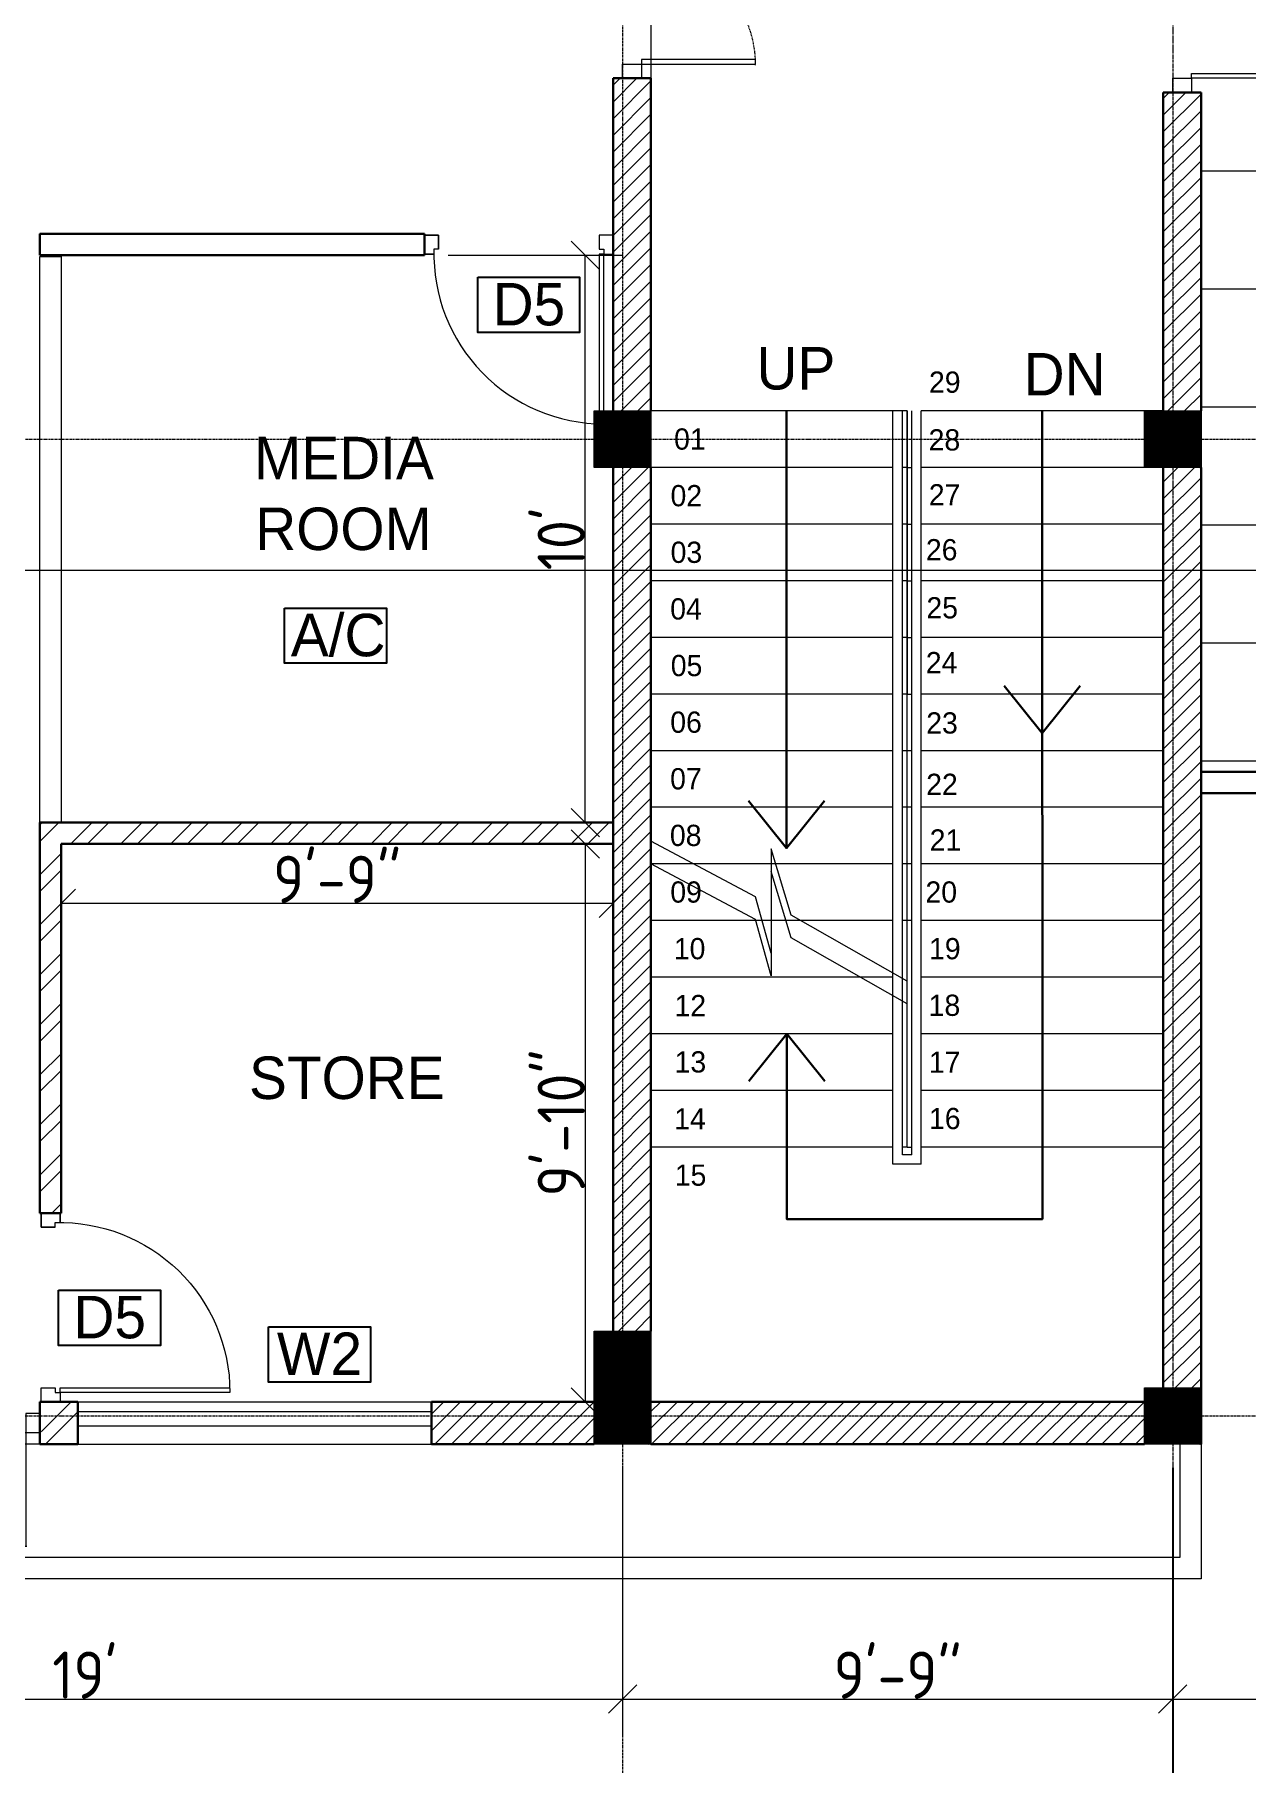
# Model space of a CAD drawing. Extents: x -95606 to 113309, y -42160 to -940.
# Drawn here: x -41344.6 to -41087.8, y -20201.1 to -19834.7 of the extents above; entities that cross this region are included whole.
import ezdxf

# ---------------------------------------------------------------- set-up
doc = ezdxf.new("R2010")
doc.units = 0
doc.header["$LTSCALE"] = 0.02
doc.header["$MEASUREMENT"] = 0
doc.header["$PDMODE"] = 3
doc.header["$PDSIZE"] = -2
for name, pattern in [('ACAD_ISO04W100', [30, 24, -3, 0, -3]), ('CENTERX2', [101.6, 63.5, -12.7, 12.7, -12.7]), ('DASHED', [0.75, 0.5, -0.25])]:
    doc.linetypes.add(name, pattern=pattern)
doc.layers.get('0').update_dxf_attribs({"linetype": 'CONTINUOUS'})
doc.layers.get('DEFPOINTS').update_dxf_attribs({"linetype": 'CONTINUOUS'})
for name, color, linetype, lineweight in [('DOOR WIN TEXT', 102, 'CONTINUOUS', 25), ('Hatch', 252, 'CONTINUOUS', 9), ('RBH BB WALL', 24, 'CONTINUOUS', 9), ('RBH CENTER LINE', 1, 'ACAD_ISO04W100', 13), ('RBH DIMENSIONS', 8, 'CONTINUOUS', 15), ('RBH HAND RAIL - 0.13', 131, 'CONTINUOUS', 13), ('RBH hatch', 43, 'CONTINUOUS', 0), ('RBH TEXT', 50, 'CONTINUOUS', 13), ('RBH TEXT FRAME', 90, 'CONTINUOUS', 25), ('RBH WALL - 0.13', 253, 'CONTINUOUS', 13), ('RBH WALL - 0.18', 252, 'CONTINUOUS', 18), ('RBH WALL - 0.30', 7, 'CONTINUOUS', 30)]:
    doc.layers.add(name, color=color, linetype=linetype, lineweight=lineweight)
doc.layers.add('RBH DO & WIN', color=7, linetype='CONTINUOUS', lineweight=9, true_color=0x8a008a)
doc.layers.add('RBH STAIRCASE', color=7, linetype='CONTINUOUS', lineweight=15, true_color=0x287763)
doc.styles.add('RBH-225', font='ARIALN.TTF', dxfattribs={"height": 225})
doc.styles.get("Standard").update_dxf_attribs({"font": 'ISOCP'})
doc.dimstyles.new('RBH DIM 01', dxfattribs={"dimtxt": 10, "dimasz": 6, "dimexe": 8, "dimexo": 5, "dimgap": 0.09, "dimtad": 1, "dimdec": 0, "dimzin": 0, "dimdsep": 46, "dimlunit": 4, "dimtxsty": 'Standard', "dimblk": 'OBLIQUE', "dimcen": 0.09, "dimclrd": 4, "dimclre": 1, "dimclrt": 2, "dimadec": 0, "dimazin": 0, "dimtfac": 1, "dimtdec": 0, "dimtofl": 0, "dimtmove": 0, "dimatfit": 3, "dimldrblk": 'OPEN30', "dimfxl": 1, "dimtolj": 1, "dimtzin": 0, "dimlwd": -1, "dimlwe": -1, "dimarcsym": 0})
pattern_1 = [(45, (-42318.364, -20054.234), (-5.3033, 5.3033), []), (45, (-42314.8285, -20054.234), (-5.3033, 5.3033), [])]
pattern_2 = [(45, (-411609.7358, -522238.5927), (-1.767766953, 1.767766953), [])]
pattern_3 = [(45, (-42283.114, -20678.234), (-5.3033, 5.3033), []), (45, (-42279.5785, -20678.234), (-5.3033, 5.3033), [])]

# ---------------------------------------------------------------- blocks, each defined once
blk = doc.blocks.new('_Oblique')
at = {"color": 0, "linetype": 'ByBlock', "lineweight": -2}
blk.add_line((-0.5, -0.5), (0.5, 0.5), dxfattribs=at)
blk = doc.blocks.new('*D1019')
at = {"layer": 'DEFPOINTS', "color": 0, "lineweight": -2, "ltscale": 0.75, "transparency": 16777216}
for p in [(-41448, -20133.46), (-41220, -20148.35), (-41220, -20187.46)]:
    blk.add_point(p, dxfattribs=at)
at = {"layer": 'RBH DIMENSIONS', "color": 1, "ltscale": 0.75, "transparency": 16777216}
for p, q in [((-41448, -20138.46), (-41448, -20195.46)), ((-41220, -20153.35), (-41220, -20195.46))]:
    blk.add_line(p, q, dxfattribs=at)
at = {"layer": 'RBH DIMENSIONS', "color": 4, "ltscale": 0.75, "transparency": 16777216}
blk.add_line((-41448, -20187.46), (-41220, -20187.46), dxfattribs=at)
at = {"layer": 'RBH DIMENSIONS', "color": 4, "ltscale": 0.75, "transparency": 16777216, "xscale": 6, "yscale": 6, "zscale": 6, "rotation": 180}
blk.add_blockref('_Oblique', (-41448, -20187.46), dxfattribs=at)
at = {"layer": 'RBH DIMENSIONS', "color": 4, "ltscale": 0.75, "transparency": 16777216, "xscale": 6, "yscale": 6, "zscale": 6}
blk.add_blockref('_Oblique', (-41220, -20187.46), dxfattribs=at)
at = {"layer": 'RBH DIMENSIONS', "color": 2, "ltscale": 0.75, "transparency": 16777216, "insert": (-41334, -20182.37), "char_height": 10, "attachment_point": 5}
blk.add_mtext("\\A1;19'", dxfattribs=at)
blk = doc.blocks.new('_Open30')
at = {"color": 0, "linetype": 'ByBlock', "lineweight": -2}
for p, q in [((-1, 0.268), (0, 0)), ((0, 0), (-1, -0.268)), ((0, 0), (-1, 0))]:
    blk.add_line(p, q, dxfattribs=at)
blk = doc.blocks.new('*D1020')
at = {"layer": 'DEFPOINTS', "color": 0, "lineweight": -2, "ltscale": 0.75, "transparency": 16777216}
for p in [(-41220, -20133.46), (-41103.39, -20133.46), (-41103.39, -20187.46)]:
    blk.add_point(p, dxfattribs=at)
at = {"layer": 'RBH DIMENSIONS', "color": 1, "ltscale": 0.75, "transparency": 16777216}
for p, q in [((-41220, -20138.46), (-41220, -20195.46)), ((-41103.39, -20138.46), (-41103.39, -20195.46))]:
    blk.add_line(p, q, dxfattribs=at)
at = {"layer": 'RBH DIMENSIONS', "color": 4, "ltscale": 0.75, "transparency": 16777216}
blk.add_line((-41220, -20187.46), (-41103.39, -20187.46), dxfattribs=at)
at = {"layer": 'RBH DIMENSIONS', "color": 4, "ltscale": 0.75, "transparency": 16777216, "xscale": 6, "yscale": 6, "zscale": 6, "rotation": 180}
blk.add_blockref('_Oblique', (-41220, -20187.46), dxfattribs=at)
at = {"layer": 'RBH DIMENSIONS', "color": 4, "ltscale": 0.75, "transparency": 16777216, "xscale": 6, "yscale": 6, "zscale": 6}
blk.add_blockref('_Oblique', (-41103.39, -20187.46), dxfattribs=at)
at = {"layer": 'RBH DIMENSIONS', "color": 2, "ltscale": 0.75, "transparency": 16777216, "insert": (-41161.69, -20182.37), "char_height": 10, "attachment_point": 5}
blk.add_mtext('\\A1;9\'-9"', dxfattribs=at)
blk = doc.blocks.new('DW2')
at = {"layer": 'RBH DO & WIN', "ltscale": 0.75}
for points in [[(0, 2), (3, 2), (3, -2), (0, -2)], [(54, 2), (51, 2), (51, -2), (54, -2)], [(3, -2), (4, -2), (4, -26.15), (3, -26.15)], [(50, -2), (51, -2), (51, -26.15), (50, -26.15)]]:
    blk.add_lwpolyline(points, close=True, dxfattribs=at)
at = {"layer": 'RBH DO & WIN', "linetype": 'DASHED', "ltscale": 0.15}
for centre, start, end in [((3, -2), 270, 0), ((51.23, -2), 180, 270)]:
    blk.add_arc(centre, 24.12, start, end, dxfattribs=at)
blk = doc.blocks.new('*D1021')
at = {"layer": 'DEFPOINTS', "color": 0, "lineweight": -2, "ltscale": 0.75, "transparency": 16777216}
for p in [(-42515.37, -20133.46), (-41103.39, -20133.46), (-41103.39, -20237.03)]:
    blk.add_point(p, dxfattribs=at)
at = {"layer": 'DOOR WIN TEXT', "color": 1, "ltscale": 0.75, "transparency": 16777216}
for p, q in [((-42515.37, -20138.46), (-42515.37, -20245.03)), ((-41103.39, -20138.46), (-41103.39, -20245.03))]:
    blk.add_line(p, q, dxfattribs=at)
at = {"layer": 'DOOR WIN TEXT', "color": 4, "ltscale": 0.75, "transparency": 16777216}
blk.add_line((-42515.37, -20237.03), (-41103.39, -20237.03), dxfattribs=at)
at = {"layer": 'DOOR WIN TEXT', "color": 4, "ltscale": 0.75, "transparency": 16777216, "xscale": 6, "yscale": 6, "zscale": 6, "rotation": 180}
blk.add_blockref('_Oblique', (-42515.37, -20237.03), dxfattribs=at)
at = {"layer": 'DOOR WIN TEXT', "color": 4, "ltscale": 0.75, "transparency": 16777216, "xscale": 6, "yscale": 6, "zscale": 6}
blk.add_blockref('_Oblique', (-41103.39, -20237.03), dxfattribs=at)
at = {"layer": 'DOOR WIN TEXT', "color": 2, "ltscale": 0.75, "transparency": 16777216, "insert": (-41809.38, -20231.94), "char_height": 10, "attachment_point": 5}
blk.add_mtext('\\A1;117\'-8"', dxfattribs=at)
blk = doc.blocks.new('btgr')
at = {"layer": 'RBH BB WALL'}
for p, q in [((3, 2), (0, 2)), ((0, 2), (0, -2)), ((0, 2), (3, 2)), ((0, -2), (0, 2)), ((3, -1), (3, 2)), ((3, 2), (3, -1)), ((40, 2), (37, 2)), ((37, 2), (37, -1)), ((40, -2), (40, 2)), ((0, -2), (2, -2)), ((2, -2), (0, -2)), ((3, -1), (2, -1)), ((2, -1), (2, -2)), ((37, -1), (38, -1)), ((38, -2), (37, -2)), ((37, -2), (37, -37.99)), ((38, -1), (38, -2)), ((38, -2), (40, -2)), ((38, -38), (38, -2))]:
    blk.add_line(p, q, dxfattribs=at)
blk.add_arc((38.01, -1.98), 36.02, 178.4458, 269.9846, dxfattribs=at)
blk = doc.blocks.new('*D1045')
at = {"layer": 'DEFPOINTS', "color": 0, "lineweight": -2, "ltscale": 0.75, "transparency": 16777216}
for p in [(-41222, -20006.21), (-41261.25, -20124.46), (-41227.92, -20124.46)]:
    blk.add_point(p, dxfattribs=at)
at = {"layer": 'RBH DIMENSIONS', "color": 1, "ltscale": 0.75, "transparency": 16777216}
for p, q in [((-41227, -20006.21), (-41235.92, -20006.21)), ((-41256.25, -20124.46), (-41219.92, -20124.46))]:
    blk.add_line(p, q, dxfattribs=at)
at = {"layer": 'RBH DIMENSIONS', "color": 4, "ltscale": 0.75, "transparency": 16777216}
blk.add_line((-41227.92, -20006.21), (-41227.92, -20124.46), dxfattribs=at)
at = {"layer": 'RBH DIMENSIONS', "color": 4, "ltscale": 0.75, "transparency": 16777216, "xscale": 6, "yscale": 6, "zscale": 6}
for p, rotation in [((-41227.92, -20006.21), 90), ((-41227.92, -20124.46), 270)]:
    blk.add_blockref('_Oblique', p, dxfattribs=dict(at, rotation=rotation))
at = {"layer": 'RBH DIMENSIONS', "color": 2, "ltscale": 0.75, "transparency": 16777216, "insert": (-41233.01, -20065.33), "char_height": 10, "attachment_point": 5, "rotation": 90}
blk.add_mtext('\\A1;9\'-10"', dxfattribs=at)
blk = doc.blocks.new('*D1046')
at = {"layer": 'DEFPOINTS', "color": 0, "lineweight": -2, "ltscale": 0.75, "transparency": 16777216}
for p in [(-41262, -19881.46), (-41227.92, -19881.46), (-41222, -20001.71)]:
    blk.add_point(p, dxfattribs=at)
at = {"layer": 'RBH DIMENSIONS', "color": 1, "ltscale": 0.75, "transparency": 16777216}
for p, q in [((-41257, -19881.46), (-41219.92, -19881.46)), ((-41227, -20001.71), (-41235.92, -20001.71))]:
    blk.add_line(p, q, dxfattribs=at)
at = {"layer": 'RBH DIMENSIONS', "color": 4, "ltscale": 0.75, "transparency": 16777216}
blk.add_line((-41227.92, -20001.71), (-41227.92, -19881.46), dxfattribs=at)
at = {"layer": 'RBH DIMENSIONS', "color": 4, "ltscale": 0.75, "transparency": 16777216, "xscale": 6, "yscale": 6, "zscale": 6}
for p, rotation in [((-41227.92, -19881.46), 90), ((-41227.92, -20001.71), 270)]:
    blk.add_blockref('_Oblique', p, dxfattribs=dict(at, rotation=rotation))
at = {"layer": 'RBH DIMENSIONS', "color": 2, "ltscale": 0.75, "transparency": 16777216, "insert": (-41233.01, -19941.58), "char_height": 10, "attachment_point": 5, "rotation": 90}
blk.add_mtext("\\A1;10'", dxfattribs=at)
blk = doc.blocks.new('*D1047')
at = {"layer": 'DEFPOINTS', "color": 0, "lineweight": -2, "ltscale": 0.75, "transparency": 16777216}
for p in [(-41339, -20006.21), (-41222, -20006.21), (-41222, -20018.81)]:
    blk.add_point(p, dxfattribs=at)
at = {"layer": 'RBH DIMENSIONS', "color": 1, "ltscale": 0.75, "transparency": 16777216}
for p, q in [((-41339, -20011.21), (-41339, -20026.81)), ((-41222, -20011.21), (-41222, -20026.81))]:
    blk.add_line(p, q, dxfattribs=at)
at = {"layer": 'RBH DIMENSIONS', "color": 4, "ltscale": 0.75, "transparency": 16777216}
blk.add_line((-41339, -20018.81), (-41222, -20018.81), dxfattribs=at)
at = {"layer": 'RBH DIMENSIONS', "color": 4, "ltscale": 0.75, "transparency": 16777216, "xscale": 6, "yscale": 6, "zscale": 6, "rotation": 180}
blk.add_blockref('_Oblique', (-41339, -20018.81), dxfattribs=at)
at = {"layer": 'RBH DIMENSIONS', "color": 4, "ltscale": 0.75, "transparency": 16777216, "xscale": 6, "yscale": 6, "zscale": 6}
blk.add_blockref('_Oblique', (-41222, -20018.81), dxfattribs=at)
at = {"layer": 'RBH DIMENSIONS', "color": 2, "ltscale": 0.75, "transparency": 16777216, "insert": (-41280.5, -20013.72), "char_height": 10, "attachment_point": 5}
blk.add_mtext('\\A1;9\'-9"', dxfattribs=at)
blk = doc.blocks.new('RTYB')
at = {"layer": 'RBH DO & WIN', "ltscale": 0.75}
for points in [[(4, 30), (4, 27), (0, 27), (0, 30)], [(0, 27), (0, 26), (-27.21, 26), (-27.21, 27)], [(0, -27), (0, -26), (-27.21, -26), (-27.21, -27)], [(4, -30), (4, -27), (0, -27), (0, -30)]]:
    blk.add_lwpolyline(points, close=True, dxfattribs=at)
at = {"layer": 'RBH DO & WIN', "linetype": 'DASHED', "ltscale": 0.15}
for centre, start, end in [((2.27, 29.61), 186.9833, 265.6171), ((2.27, -29.61), 94.3829, 173.0167)]:
    blk.add_arc(centre, 29.7, start, end, dxfattribs=at)
blk = doc.blocks.new('*D977')
at = {"layer": 'DEFPOINTS', "color": 0, "lineweight": -2, "ltscale": 0.75, "transparency": 16777216}
for p in [(-41103.39, -20187.46), (-40960.84, -20187.46), (-40960.84, -20187.46)]:
    blk.add_point(p, dxfattribs=at)
at = {"layer": 'RBH DIMENSIONS', "color": 1, "ltscale": 0.75, "transparency": 16777216}
for p, q in [((-41103.39, -20182.46), (-41103.39, -20179.46)), ((-40960.84, -20182.46), (-40960.84, -20179.46))]:
    blk.add_line(p, q, dxfattribs=at)
at = {"layer": 'RBH DIMENSIONS', "color": 4, "ltscale": 0.75, "transparency": 16777216}
blk.add_line((-41103.39, -20187.46), (-40960.84, -20187.46), dxfattribs=at)
at = {"layer": 'RBH DIMENSIONS', "color": 4, "ltscale": 0.75, "transparency": 16777216, "xscale": 6, "yscale": 6, "zscale": 6, "rotation": 180}
blk.add_blockref('_Oblique', (-41103.39, -20187.46), dxfattribs=at)
at = {"layer": 'RBH DIMENSIONS', "color": 4, "ltscale": 0.75, "transparency": 16777216, "xscale": 6, "yscale": 6, "zscale": 6}
blk.add_blockref('_Oblique', (-40960.84, -20187.46), dxfattribs=at)
at = {"layer": 'RBH DIMENSIONS', "color": 2, "ltscale": 0.75, "transparency": 16777216, "insert": (-41032.12, -20182.37), "char_height": 10, "attachment_point": 5}
blk.add_mtext('\\A1;11\'-11"', dxfattribs=at)

msp = doc.modelspace()

# ---------------------------------------------------------------- hatches: boundary and pattern name
at = {"layer": 'Hatch', "ltscale": 0.75}
h = msp.add_hatch(dxfattribs=at)
h.set_pattern_fill('ANSI31', color=256, scale=20)
h.set_pattern_definition([(45, (-411609.7358, -520874.7053), (-1.767766953, 1.767766953), [])])
h.paths.add_polyline_path([(-41213.996, -20109.459), (-41219.996, -20109.459), (-41219.996, -19926.459), (-41213.996, -19926.459)])
h.paths.add_polyline_path([(-41219.996, -20109.459), (-41221.996, -20109.459), (-41221.996, -19926.459), (-41219.996, -19926.459)])
h.paths.add_polyline_path([(-41213.996, -19914.459), (-41219.996, -19914.459), (-41219.996, -19843.959), (-41213.996, -19843.959)])
h.paths.add_polyline_path([(-41219.996, -19914.459), (-41221.996, -19914.459), (-41221.996, -19843.959), (-41219.996, -19843.959)])
h = msp.add_hatch(dxfattribs=at)
h.set_pattern_fill('ANSI31', color=256, scale=20)
h.set_pattern_definition(pattern_2)
h.paths.add_polyline_path([(-41097.393, -19990.959), (-41097.393, -19948.202), (-41103.393, -19948.202), (-41103.393, -20121.459), (-41097.393, -20121.459)])
h.paths.add_polyline_path([(-41103.393, -19948.202), (-41105.393, -19948.202), (-41105.393, -19990.959), (-41105.393, -20121.459), (-41103.393, -20121.459)])
h.paths.add_polyline_path([(-41103.393, -19926.459), (-41105.393, -19926.459), (-41105.393, -19948.202), (-41103.393, -19948.202)])
h.paths.add_polyline_path([(-41097.393, -19926.459), (-41103.393, -19926.459), (-41103.393, -19948.202), (-41097.393, -19948.202)])
h.paths.add_polyline_path([(-41097.393, -19846.959), (-41103.393, -19846.959), (-41103.393, -19914.459), (-41097.393, -19914.459)])
h.paths.add_polyline_path([(-41103.393, -19846.959), (-41105.393, -19846.959), (-41105.393, -19914.459), (-41103.393, -19914.459)])
h = msp.add_hatch(dxfattribs=at)
h.set_pattern_fill('ANSI31', color=256, scale=20)
h.set_pattern_definition(pattern_2)
h.paths.add_polyline_path([(-41260.496, -20124.459), (-41260.496, -20130.459), (-41225.996, -20130.459), (-41225.996, -20124.459)])
h.paths.add_polyline_path([(-41260.496, -20130.459), (-41260.496, -20133.459), (-41225.996, -20133.459), (-41225.996, -20130.459)])
h = msp.add_hatch(dxfattribs=at)
h.set_pattern_fill('ANSI31', color=256, scale=20)
h.set_pattern_definition(pattern_2)
h.paths.add_polyline_path([(-41109.393, -20124.459), (-41213.996, -20124.459), (-41213.996, -20127.459), (-41109.393, -20127.459)])
h.paths.add_polyline_path([(-41109.393, -20127.459), (-41213.996, -20127.459), (-41213.996, -20133.459), (-41109.393, -20133.459)])
at = {"layer": 'RBH DIMENSIONS'}
h = msp.add_hatch(dxfattribs=at)
h.set_pattern_fill('ANSI31', color=6)
h.set_pattern_definition([(45, (-410643.71602, -522015.55568), (-0.088388347648, 0.088388347648), [])])
h.paths.add_polyline_path([(-41225.996, -19914.459), (-41225.996, -19926.459), (-41213.996, -19926.459), (-41213.996, -19914.459)])
h = msp.add_hatch(dxfattribs=at)
h.set_pattern_fill('ANSI31', color=6)
h.set_pattern_definition([(45, (-410527.11275, -522015.55568), (-0.088388347648, 0.088388347648), [])])
h.paths.add_polyline_path([(-41109.393, -19914.459), (-41109.393, -19926.459), (-41097.393, -19926.459), (-41097.393, -19914.459)])
h = msp.add_hatch(dxfattribs=at)
h.set_pattern_fill('ANSI31', color=6)
h.set_pattern_definition([(45, (-411576.14956, -522203.0661), (-0.088388347648, 0.088388347648), [])])
h.paths.add_polyline_path([(-41213.996, -20109.459), (-41225.996, -20109.459), (-41225.996, -20121.459), (-41213.996, -20121.459)])
h.paths.add_polyline_path([(-41213.996, -20121.459), (-41225.996, -20121.459), (-41225.996, -20133.459), (-41213.996, -20133.459)])
h = msp.add_hatch(dxfattribs=at)
h.set_pattern_fill('ANSI31', color=6)
h.set_pattern_definition([(45, (-410527.11275, -522222.55568), (-0.088388347648, 0.088388347648), [])])
h.paths.add_polyline_path([(-41109.393, -20121.459), (-41109.393, -20133.459), (-41097.393, -20133.459), (-41097.393, -20121.459)])
at = {"layer": 'RBH hatch', "ltscale": 0.75}
h = msp.add_hatch(dxfattribs=at)
h.set_pattern_fill('ANSI37', color=256, scale=200, angle=225)
h.set_pattern_definition([(270, (-411609.736, -522238.593), (25, -7e-15), []), (0, (-411609.736, -522238.593), (7e-15, 25), [])])
h.paths.add_polyline_path([(-40960.843, -19654.022, 0.2617072), (-40975.619, -19642.959), (-40981.969, -19642.959), (-41097.393, -19642.959), (-41097.393, -19707.459), (-41097.393, -19713.459), (-40966.843, -19713.459), (-40966.843, -19707.459), (-40960.843, -19707.459)])
h.paths.add_polyline_path([(-40960.843, -19719.459), (-40966.843, -19719.459), (-40966.843, -19713.459), (-41097.393, -19713.459), (-41097.393, -19719.459), (-41097.393, -19786.959), (-41099.393, -19786.959), (-41099.393, -19789.959), (-41072.185, -19789.959), (-41072.185, -19790.959, -0.3566045), (-41099.327, -19816.954), (-41099.327, -19816.964, -0.3566045), (-41072.185, -19842.959), (-41072.185, -19843.959), (-41099.393, -19843.959), (-41099.393, -19846.959), (-41097.393, -19846.959), (-41097.393, -19914.459), (-41097.393, -19920.459), (-40966.843, -19920.459), (-40966.843, -19914.459), (-40960.843, -19914.459)])
h.paths.add_polyline_path([(-40993.963, -19815.782), (-40993.963, -19831.434), (-41044.076, -19831.434), (-41044.076, -19815.782)], flags=16)
h.paths.add_polyline_path([(-41031.518, -19823.736, -1), (-41043.026, -19823.736, -1)], flags=0)
h.paths.add_polyline_path([(-41032.29, -19820.859), (-41037.272, -19829.489), (-41042.254, -19820.859)], flags=0)
h.paths.add_polyline_path([(-40960.843, -19926.459), (-40966.843, -19926.459), (-40966.843, -19920.459), (-41097.393, -19920.459), (-41097.393, -19926.459), (-41097.393, -19948.202), (-40960.843, -19948.202)])
h.paths.add_polyline_path([(-40960.843, -19948.202), (-41097.393, -19948.202), (-41097.393, -19990.959), (-40975.849, -19990.959, 0.2677876), (-40960.843, -19979.873)])
h.paths.add_polyline_path([(-41035.984, -19833.842), (-40991.918, -19833.842), (-40991.918, -19813.024), (-41035.984, -19813.024)], flags=24)
h.paths.add_polyline_path([(-41046.97, -19816.376), (-40987.831, -19816.376), (-40987.831, -19795.524), (-41046.97, -19795.524)], flags=24)
h = msp.add_hatch(dxfattribs=at)
h.set_pattern_fill('ANSI32', color=256, scale=20)
h.set_pattern_definition(pattern_1)
h.paths.add_polyline_path([(-41302.246, -20001.709), (-41338.996, -20001.709), (-41343.496, -20001.709), (-41343.496, -20084.459), (-41338.996, -20084.459), (-41338.996, -20006.209), (-41302.246, -20006.209)])
h = msp.add_hatch(dxfattribs=at)
h.set_pattern_fill('ANSI32', color=256, scale=20)
h.set_pattern_definition(pattern_1)
h.paths.add_polyline_path([(-41221.996, -20001.709), (-41302.246, -20001.709), (-41302.246, -20006.209), (-41221.996, -20006.209)])
h = msp.add_hatch(dxfattribs=at)
h.set_pattern_fill('ANSI32', color=256, scale=20)
h.set_pattern_definition(pattern_3)
h.paths.add_polyline_path([(-41335.496, -20130.459), (-41335.496, -20124.459), (-41343.496, -20124.459), (-41343.496, -20130.459)])
h = msp.add_hatch(dxfattribs=at)
h.set_pattern_fill('ANSI32', color=256, scale=20)
h.set_pattern_definition(pattern_3)
h.paths.add_polyline_path([(-41335.496, -20133.459), (-41335.496, -20130.459), (-41343.496, -20130.459), (-41343.496, -20133.459)])

# ---------------------------------------------------------------- linework, layer by layer
at = {"layer": 'RBH CENTER LINE', "linetype": 'CENTERX2', "ltscale": 0.12}
for p, q in [((-41219.996, -19434.459), (-41219.996, -20255.646)), ((-42573.161, -19920.459), (-40815.457, -19920.459)), ((-42573.161, -20127.459), (-40815.457, -20127.459))]:
    msp.add_line(p, q, dxfattribs=at)
at = {"layer": 'RBH CENTER LINE', "ltscale": 0.75}
msp.add_line((-41103.393, -19446.195), (-41103.393, -20255.646), dxfattribs=at)
at = {"layer": 'RBH DIMENSIONS', "ltscale": 0.75}
for points in [[(-41225.996, -19914.459), (-41213.996, -19914.459), (-41213.996, -19926.459), (-41225.996, -19926.459)], [(-41225.996, -19914.459), (-41213.996, -19914.459), (-41213.996, -19926.459), (-41225.996, -19926.459)], [(-41225.996, -19914.459), (-41213.996, -19914.459), (-41213.996, -19926.459), (-41225.996, -19926.459)], [(-41109.393, -19914.459), (-41097.393, -19914.459), (-41097.393, -19926.459), (-41109.393, -19926.459)], [(-41109.393, -19914.459), (-41097.393, -19914.459), (-41097.393, -19926.459), (-41109.393, -19926.459)], [(-41109.393, -19914.459), (-41097.393, -19914.459), (-41097.393, -19926.459), (-41109.393, -19926.459)], [(-41225.996, -20109.459), (-41213.996, -20109.459), (-41213.996, -20121.459), (-41225.996, -20121.459)], [(-41225.996, -20121.459), (-41213.996, -20121.459), (-41213.996, -20133.459), (-41225.996, -20133.459)], [(-41109.393, -20121.459), (-41097.393, -20121.459), (-41097.393, -20133.459), (-41109.393, -20133.459)], [(-41109.393, -20121.459), (-41097.393, -20121.459), (-41097.393, -20133.459), (-41109.393, -20133.459)], [(-41109.393, -20121.459), (-41097.393, -20121.459), (-41097.393, -20133.459), (-41109.393, -20133.459)]]:
    msp.add_lwpolyline(points, close=True, dxfattribs=at)
at = {"layer": 'RBH DO & WIN', "ltscale": 0.75}
for p, q in [((-41335.496, -20124.459), (-41260.496, -20124.459)), ((-41335.496, -20126.51), (-41260.496, -20126.51)), ((-41335.496, -20129.533), (-41260.496, -20129.533)), ((-41335.496, -20133.459), (-41260.496, -20133.459))]:
    msp.add_line(p, q, dxfattribs=at)
msp.add_lwpolyline([(-41343.496, -19881.709), (-41338.996, -19881.709), (-41338.996, -20001.709), (-41343.496, -20001.709)], close=True, dxfattribs=at)
at = {"layer": 'RBH HAND RAIL - 0.13', "ltscale": 5}
for p, q in [((-41162.694, -20074.106), (-41162.694, -19914.459)), ((-41160.694, -20072.106), (-41160.694, -19914.459)), ((-41158.694, -20072.106), (-41158.694, -19914.459)), ((-41156.694, -20074.106), (-41156.694, -19914.459)), ((-41156.694, -20074.106), (-41162.694, -20074.106)), ((-41158.694, -20072.106), (-41160.694, -20072.106))]:
    msp.add_line(p, q, dxfattribs=at)
at = {"layer": 'RBH STAIRCASE', "ltscale": 5}
for p, q in [((-41159.694, -19914.459), (-41213.996, -19914.459)), ((-41159.694, -20034.459), (-41159.694, -19914.459)), ((-41159.694, -19914.459), (-41159.694, -19974.459)), ((-41105.393, -19914.459), (-41156.694, -19914.459)), ((-41162.694, -19926.459), (-41213.996, -19926.459)), ((-41159.694, -19926.459), (-41160.694, -19926.459)), ((-41159.694, -19926.459), (-41158.694, -19926.459)), ((-41105.393, -19926.459), (-41156.694, -19926.459)), ((-41162.694, -19938.459), (-41213.996, -19938.459)), ((-41159.694, -19938.459), (-41160.694, -19938.459)), ((-41159.694, -19938.459), (-41158.694, -19938.459)), ((-41105.393, -19938.459), (-41156.694, -19938.459)), ((-41162.694, -19950.459), (-41213.996, -19950.459)), ((-41159.694, -19950.459), (-41160.694, -19950.459)), ((-41159.694, -19950.459), (-41158.694, -19950.459)), ((-41105.393, -19950.459), (-41156.694, -19950.459)), ((-41162.694, -19962.459), (-41213.996, -19962.459)), ((-41159.694, -19962.459), (-41160.694, -19962.459)), ((-41159.694, -19962.459), (-41158.694, -19962.459)), ((-41105.393, -19962.459), (-41156.694, -19962.459)), ((-41162.694, -19974.459), (-41213.996, -19974.459)), ((-41159.694, -19974.459), (-41160.694, -19974.459)), ((-41159.694, -20034.459), (-41159.694, -19974.459)), ((-41159.694, -20070.459), (-41159.694, -19974.459)), ((-41159.694, -19974.459), (-41158.694, -19974.459)), ((-41105.393, -19974.459), (-41156.694, -19974.459)), ((-41162.694, -19986.459), (-41213.996, -19986.459)), ((-41158.694, -19986.459), (-41160.694, -19986.459)), ((-41105.393, -19986.459), (-41156.694, -19986.459)), ((-41162.694, -19998.459), (-41213.996, -19998.459)), ((-41158.694, -19998.459), (-41160.694, -19998.459)), ((-41105.393, -19998.459), (-41156.694, -19998.459)), ((-41162.694, -20010.459), (-41213.996, -20010.459)), ((-41158.694, -20010.459), (-41160.694, -20010.459)), ((-41105.393, -20010.459), (-41156.694, -20010.459)), ((-41162.694, -20022.459), (-41213.996, -20022.459)), ((-41158.694, -20022.459), (-41160.694, -20022.459)), ((-41105.393, -20022.459), (-41156.694, -20022.459)), ((-41162.694, -20034.459), (-41213.996, -20034.459)), ((-41105.393, -20034.459), (-41156.694, -20034.459)), ((-41162.694, -20046.459), (-41213.996, -20046.459)), ((-41105.393, -20046.459), (-41156.694, -20046.459)), ((-41162.694, -20058.459), (-41213.996, -20058.459)), ((-41105.393, -20058.459), (-41156.694, -20058.459)), ((-41162.694, -20070.459), (-41213.996, -20070.459)), ((-41159.694, -20070.459), (-41160.694, -20070.459)), ((-41159.694, -20070.459), (-41158.694, -20070.459)), ((-41105.393, -20070.459), (-41156.694, -20070.459))]:
    msp.add_line(p, q, dxfattribs=at)
at = {"layer": 'RBH TEXT FRAME', "color": 4}
for points in [[(-41250.715, -19886.138), (-41229.118, -19886.138), (-41229.118, -19897.819), (-41250.715, -19897.819)], [(-41291.637, -19956.263), (-41270.04, -19956.263), (-41270.04, -19967.944), (-41291.637, -19967.944)], [(-41339.567, -20100.808), (-41317.97, -20100.808), (-41317.97, -20112.488), (-41339.567, -20112.488)], [(-41295.036, -20108.586), (-41273.439, -20108.586), (-41273.439, -20120.267), (-41295.036, -20120.267)]]:
    msp.add_lwpolyline(points, close=True, dxfattribs=at)
at = {"layer": 'RBH WALL - 0.13'}
for points in [[(-41159.694, -20035.316), (-41184.251, -20021.314), (-41188.496, -20007.242), (-41188.496, -20029.367), (-41191.852, -20017.452), (-41213.996, -20005.642)], [(-41159.694, -20040.133), (-41184.251, -20026.131), (-41188.496, -20012.059), (-41188.496, -20034.184), (-41191.852, -20022.269), (-41213.996, -20010.459)]]:
    msp.add_lwpolyline(points, dxfattribs=at)
at = {"layer": 'RBH WALL - 0.18', "ltscale": 0.75}
for p, q in [((-41213.996, -19789.959), (-41213.996, -19843.959)), ((-41343.496, -20133.459), (-41397.496, -20133.459)), ((-41101.893, -20133.459), (-41101.893, -20157.459)), ((-41097.393, -20133.459), (-41097.393, -20161.959)), ((-41101.893, -20157.459), (-42544.996, -20157.459)), ((-41097.393, -20161.959), (-42549.496, -20161.959))]:
    msp.add_line(p, q, dxfattribs=at)
at = {"layer": 'RBH WALL - 0.18', "color": 3, "ltscale": 0.75}
msp.add_line((-42530.501, -19948.202), (-40918.34, -19948.202), dxfattribs=at)
at = {"layer": 'RBH WALL - 0.30', "ltscale": 0.75}
for p, q in [((-41221.996, -19843.959), (-41213.996, -19843.959)), ((-41221.996, -19843.959), (-41221.996, -19914.459)), ((-41213.996, -19843.959), (-41213.996, -19914.459)), ((-41105.393, -19846.959), (-41105.393, -19914.459)), ((-41105.393, -19846.959), (-41097.393, -19846.959)), ((-41097.393, -19846.959), (-41097.393, -19914.459)), ((-41097.393, -19846.959), (-41097.393, -19914.459)), ((-41261.996, -19881.459), (-41261.996, -19876.959)), ((-41338.996, -19881.459), (-41343.496, -19881.459)), ((-41185.237, -20007.118), (-41185.237, -19914.459)), ((-41221.996, -19926.459), (-41221.996, -20109.459)), ((-41213.996, -19926.459), (-41213.996, -20109.459)), ((-41105.393, -19990.959), (-41105.393, -19926.459)), ((-41097.393, -19990.959), (-41097.393, -19926.459)), ((-41105.393, -19990.959), (-41105.393, -20121.459)), ((-40975.849, -19990.959), (-41097.393, -19990.959)), ((-41097.393, -19990.959), (-41097.393, -20133.459)), ((-41003.393, -19995.459), (-41097.393, -19995.459)), ((-41338.996, -20001.709), (-41343.496, -20001.709)), ((-41338.996, -20001.709), (-41221.996, -20001.709)), ((-41338.996, -20006.209), (-41221.996, -20006.209)), ((-41185.21, -20046.459), (-41193.268, -20056.486)), ((-41185.21, -20046.459), (-41177.152, -20056.486)), ((-41338.996, -20084.459), (-41343.496, -20084.459)), ((-41335.496, -20124.459), (-41343.496, -20124.459)), ((-41343.496, -20133.459), (-41343.496, -20124.459)), ((-41335.496, -20124.459), (-41335.496, -20133.459)), ((-41260.496, -20124.459), (-41260.496, -20133.459)), ((-41260.496, -20124.459), (-41225.996, -20124.459)), ((-41109.393, -20124.459), (-41213.996, -20124.459)), ((-41335.496, -20133.459), (-41343.496, -20133.459)), ((-41260.496, -20133.459), (-41225.996, -20133.459)), ((-41109.393, -20133.459), (-41213.996, -20133.459))]:
    msp.add_line(p, q, dxfattribs=at)
for points in [[(-41343.496, -19881.459), (-41343.496, -19876.959), (-41261.996, -19876.959)], [(-41261.996, -19881.459), (-41338.996, -19881.459)], [(-41185.21, -20046.459), (-41185.21, -20059.765), (-41185.21, -20085.736), (-41131.008, -20085.736), (-41131.059, -19914.459)], [(-41139.117, -19972.717), (-41131.059, -19982.744), (-41123.001, -19972.717)], [(-41193.295, -19997.091), (-41185.237, -20007.118), (-41177.179, -19997.091)], [(-41343.496, -20084.459), (-41343.496, -20001.709)], [(-41338.996, -20006.209), (-41338.996, -20084.459)]]:
    msp.add_lwpolyline(points, dxfattribs=at)

# ---------------------------------------------------------------- block references
at = {"layer": 'DOOR WIN TEXT', "xscale": -1, "rotation": 90}
msp.add_blockref('DW2', (-41217.996, -19789.959), dxfattribs=at)
at = {"layer": 'DOOR WIN TEXT'}
msp.add_blockref('DW2', (-41397.496, -20128.959), dxfattribs=at)
at = {"layer": 'RBH WALL - 0.30', "xscale": -1}
msp.add_blockref('RTYB', (-41099.393, -19816.959), dxfattribs=at)
at = {"layer": 'RBH WALL - 0.30'}
msp.add_blockref('btgr', (-41261.996, -19879.209), dxfattribs=at)
at = {"layer": 'RBH WALL - 0.30', "xscale": -1, "rotation": 90}
msp.add_blockref('btgr', (-41341.246, -20084.459), dxfattribs=at)

# ---------------------------------------------------------------- texts
at = {"layer": 'DOOR WIN TEXT', "color": 4, "char_height": 9, "attachment_point": 1, "style": 'RBH-225'}
for s, insert in [('\\pi27.58;{\\fStylus BT|b0|i0|c0|p34;D5}', (-41275.133, -19887.326)), ('\\pi25.732;{\\fStylus BT|b0|i0|c0|p34;A/C}', (-41316.055, -19957.451)), ('\\pi27.58;{\\fStylus BT|b0|i0|c0|p34;D5}', (-41363.984, -20101.996)), ('\\pi26.173;{\\fStylus BT|b0|i0|c0|p34;W2}', (-41319.454, -20109.774))]:
    msp.add_mtext_dynamic_manual_height_columns(s, width=70.71517, gutter_width=1, heights=[0], dxfattribs=dict(at, insert=insert))
at = {"layer": 'RBH TEXT', "color": 0, "style": 'RBH-225'}
for s, insert, char_height, attachment_point in [('\\pi27.936;{\\fStylus BT|b0|i0|c0|p34;UP}', (-41219.56, -19910.045), 9, 7), ('\\pi27.682;{\\fStylus BT|b0|i0|c0|p34;DN}', (-41162.687, -19911.174), 9, 7), ('\\pi31.442;{\\fStylus BT|b0|i0|c0|p34;29}', (-41186.497, -19910.667), 4.5, 7), ('\\pi16.35;{\\fStylus BT|b0|i0|c0|p34;MEDIA \\P\\pi16.59;ROOM}', (-41314.47, -19919.937), 9, 1), ('\\pi32.058;{\\fStylus BT|b0|i0|c0|p34;01}', (-41241.149, -19922.727), 4.5, 7), ('\\pi31.363;{\\fStylus BT|b0|i0|c0|p34;28}', (-41186.497, -19922.899), 4.5, 7), ('\\pi31.309;{\\fStylus BT|b0|i0|c0|p34;02}', (-41241.149, -19934.727), 4.5, 7), ('\\pi31.404;{\\fStylus BT|b0|i0|c0|p34;27}', (-41186.497, -19934.485), 4.5, 7), ('\\pi31.322;{\\fStylus BT|b0|i0|c0|p34;03}', (-41241.149, -19946.727), 4.5, 7), ('\\pi31.434;{\\fStylus BT|b0|i0|c0|p34;26}', (-41187.149, -19946.184), 4.5, 7), ('\\pi31.235;{\\fStylus BT|b0|i0|c0|p34;04}', (-41241.149, -19958.727), 4.5, 7), ('\\pi31.546;{\\fStylus BT|b0|i0|c0|p34;25}', (-41187.149, -19958.485), 4.5, 7), ('\\pi31.36;{\\fStylus BT|b0|i0|c0|p34;05}', (-41241.149, -19970.727), 4.5, 7), ('\\pi31.421;{\\fStylus BT|b0|i0|c0|p34;24}', (-41187.149, -19970.051), 4.5, 7), ('\\pi31.248;{\\fStylus BT|b0|i0|c0|p34;06}', (-41241.149, -19982.727), 4.5, 7), ('\\pi31.508;{\\fStylus BT|b0|i0|c0|p34;23}', (-41187.149, -19982.893), 4.5, 7), ('\\pi31.218;{\\fStylus BT|b0|i0|c0|p34;07}', (-41241.149, -19994.727), 4.5, 7), ('\\pi31.495;{\\fStylus BT|b0|i0|c0|p34;22}', (-41187.149, -19995.843), 4.5, 7), ('\\pi31.177;{\\fStylus BT|b0|i0|c0|p34;08}', (-41241.149, -20006.727), 4.5, 7), ('\\pi32.244;{\\fStylus BT|b0|i0|c0|p34;21}', (-41187.149, -20007.638), 4.5, 7), ('\\pi31.256;{\\fStylus BT|b0|i0|c0|p34;09}', (-41241.149, -20018.727), 4.5, 7), ('\\pi31.34;{\\fStylus BT|b0|i0|c0|p34;20}', (-41187.143, -20018.727), 4.5, 7), ('\\pi32.001;{\\fStylus BT|b0|i0|c0|p34;10}', (-41241.149, -20030.727), 4.5, 7), ('\\pi32.103;{\\fStylus BT|b0|i0|c0|p34;19}', (-41187.149, -20030.727), 4.5, 7), ('\\pi32.156;{\\fStylus BT|b0|i0|c0|p34;12}', (-41241.149, -20042.727), 4.5, 7), ('\\pi32.024;{\\fStylus BT|b0|i0|c0|p34;18}', (-41187.149, -20042.727), 4.5, 7), ('\\pi15.282;{\\fStylus BT|b0|i0|c0|p34;STORE}', (-41314.47, -20051.279), 9, 1), ('\\pi32.169;{\\fStylus BT|b0|i0|c0|p34;13}', (-41241.149, -20054.727), 4.5, 7), ('\\pi32.065;{\\fStylus BT|b0|i0|c0|p34;17}', (-41187.149, -20054.727), 4.5, 7), ('\\pi32.081;{\\fStylus BT|b0|i0|c0|p34;14}', (-41241.149, -20066.727), 4.5, 7), ('\\pi32.095;{\\fStylus BT|b0|i0|c0|p34;16}', (-41187.149, -20066.727), 4.5, 7), ('\\pi32.207;{\\fStylus BT|b0|i0|c0|p34;15}', (-41241.149, -20078.727), 4.5, 7)]:
    msp.add_mtext_dynamic_manual_height_columns(s, width=70.71517, gutter_width=1, heights=[0], dxfattribs=dict(at, insert=insert, char_height=char_height, attachment_point=attachment_point))

# ---------------------------------------------------------------- dimensions: what is measured, and where the dimension line sits
at = {"layer": 'DOOR WIN TEXT', "ltscale": 0.75}
dim = msp.add_linear_dim(base=(-41103.393, -20237.033), p1=(-42515.374, -20133.459), p2=(-41103.393, -20133.459), dimstyle='RBH DIM 01', dxfattribs=at)
dim.commit()
dim.dimension.update_dxf_attribs({"geometry": '*D1021', "text_midpoint": (-41809.383, -20231.943)})
at = {"layer": 'RBH DIMENSIONS', "ltscale": 0.75}
for base, p1, p2, picture, middle in [((-41227.915, -19881.459), (-41221.996, -20001.709), (-41261.996, -19881.459), '*D1046', (-41233.005, -19941.584)), ((-41227.915, -20124.459), (-41221.996, -20006.209), (-41261.246, -20124.459), '*D1045', (-41233.005, -20065.334))]:
    dim = msp.add_linear_dim(base=base, p1=p1, p2=p2, angle=90, dimstyle='RBH DIM 01', dxfattribs=at)
    dim.commit()
    dim.dimension.update_dxf_attribs({"geometry": picture, "text_midpoint": middle})
for base, p1, p2, picture, middle in [((-41221.996, -20018.805), (-41338.996, -20006.209), (-41221.996, -20006.209), '*D1047', (-41280.496, -20013.715)), ((-41219.996, -20187.461), (-41447.996, -20133.459), (-41219.996, -20148.35), '*D1019', (-41333.996, -20182.371)), ((-41103.393, -20187.461), (-41219.996, -20133.459), (-41103.393, -20133.459), '*D1020', (-41161.694, -20182.371)), ((-40960.843, -20187.461), (-41103.393, -20187.461), (-40960.843, -20187.461), '*D977', (-41032.118, -20182.371))]:
    dim = msp.add_linear_dim(base=base, p1=p1, p2=p2, dimstyle='RBH DIM 01', dxfattribs=at)
    dim.commit()
    dim.dimension.update_dxf_attribs({"geometry": picture, "text_midpoint": middle})

doc.saveas('drawing.dxf')
